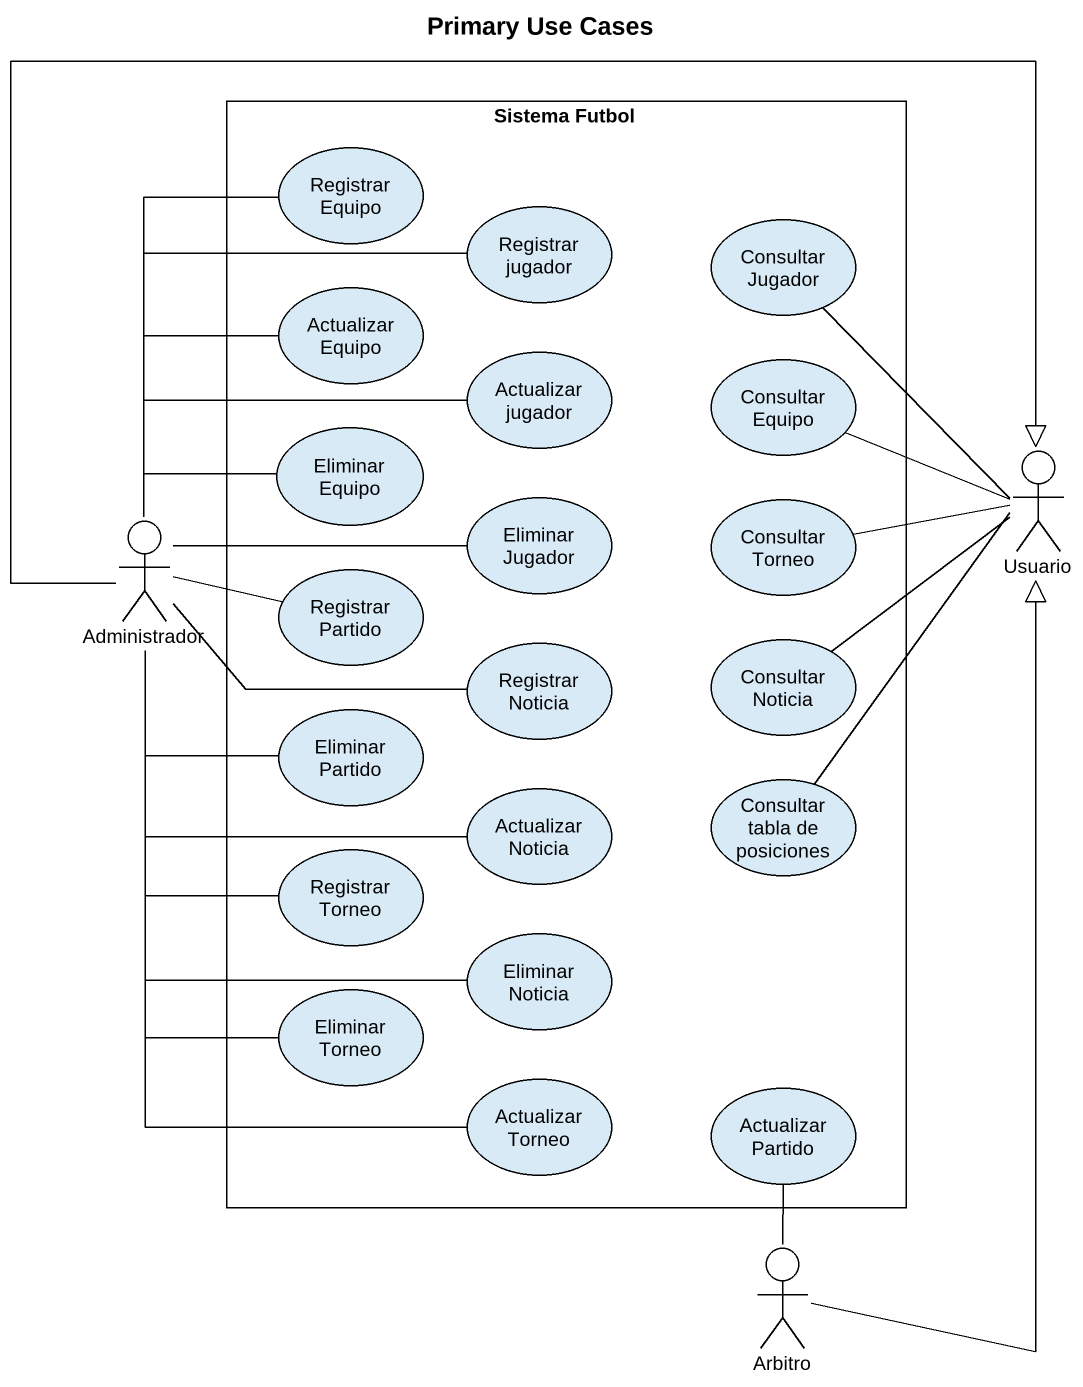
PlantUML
@startuml
title Primary Use Cases
rectangle "Sistema Futbol" as Sistema_Futbol {
  usecase "Registrar Equipo" as Registrar_Equipo
  usecase "Registrar jugador" as Registrar_jugador
  usecase "Consultar Jugador" as Consultar_Jugador
  usecase "Actualizar Equipo" as Actualizar_Equipo
  usecase "Actualizar jugador" as Actualizar_jugador
  usecase "Consultar Equipo" as Consultar_Equipo
  usecase "Eliminar Equipo" as Eliminar_Equipo
  usecase "Registrar Partido" as Registrar_Partido
  usecase "Eliminar Jugador" as Eliminar_Jugador
  usecase "Consultar Torneo" as Consultar_Torneo
  usecase "Registrar Noticia" as Registrar_Noticia
  usecase "Consultar Noticia" as Consultar_Noticia
  usecase "Eliminar Partido" as Eliminar_Partido
  usecase "Actualizar Noticia" as Actualizar_Noticia
  usecase "Consultar tabla de posiciones" as Consultar_tabla_de
  usecase "Registrar Torneo" as Registrar_Torneo
  usecase "Eliminar Noticia" as Eliminar_Noticia
  usecase "Eliminar Torneo" as Eliminar_Torneo
  usecase "Actualizar Torneo" as Actualizar_Torneo
  usecase "Actualizar Partido" as Actualizar_Partido
}
actor Usuario
actor Administrador
actor Arbitro
Usuario -up- Consultar_Jugador
Usuario -left- Consultar_Equipo
Usuario -left- Consultar_Torneo
Usuario -- Consultar_Noticia
Usuario -- Consultar_tabla_de
Administrador -up- Registrar_Equipo
Administrador -up- Registrar_jugador
Administrador -up- Actualizar_Equipo
Administrador -right- Actualizar_jugador
Administrador -up- Eliminar_Equipo
Administrador -right-|> Usuario
Administrador -right- Registrar_Partido
Administrador -right- Eliminar_Jugador
Administrador -right- Registrar_Noticia
Administrador -- Eliminar_Partido
Administrador -right- Actualizar_Noticia
Administrador -- Registrar_Torneo
Administrador -- Eliminar_Noticia
Administrador -- Eliminar_Torneo
Administrador -- Actualizar_Torneo
Arbitro -up-|> Usuario
Arbitro -up- Actualizar_Partido
@enduml
